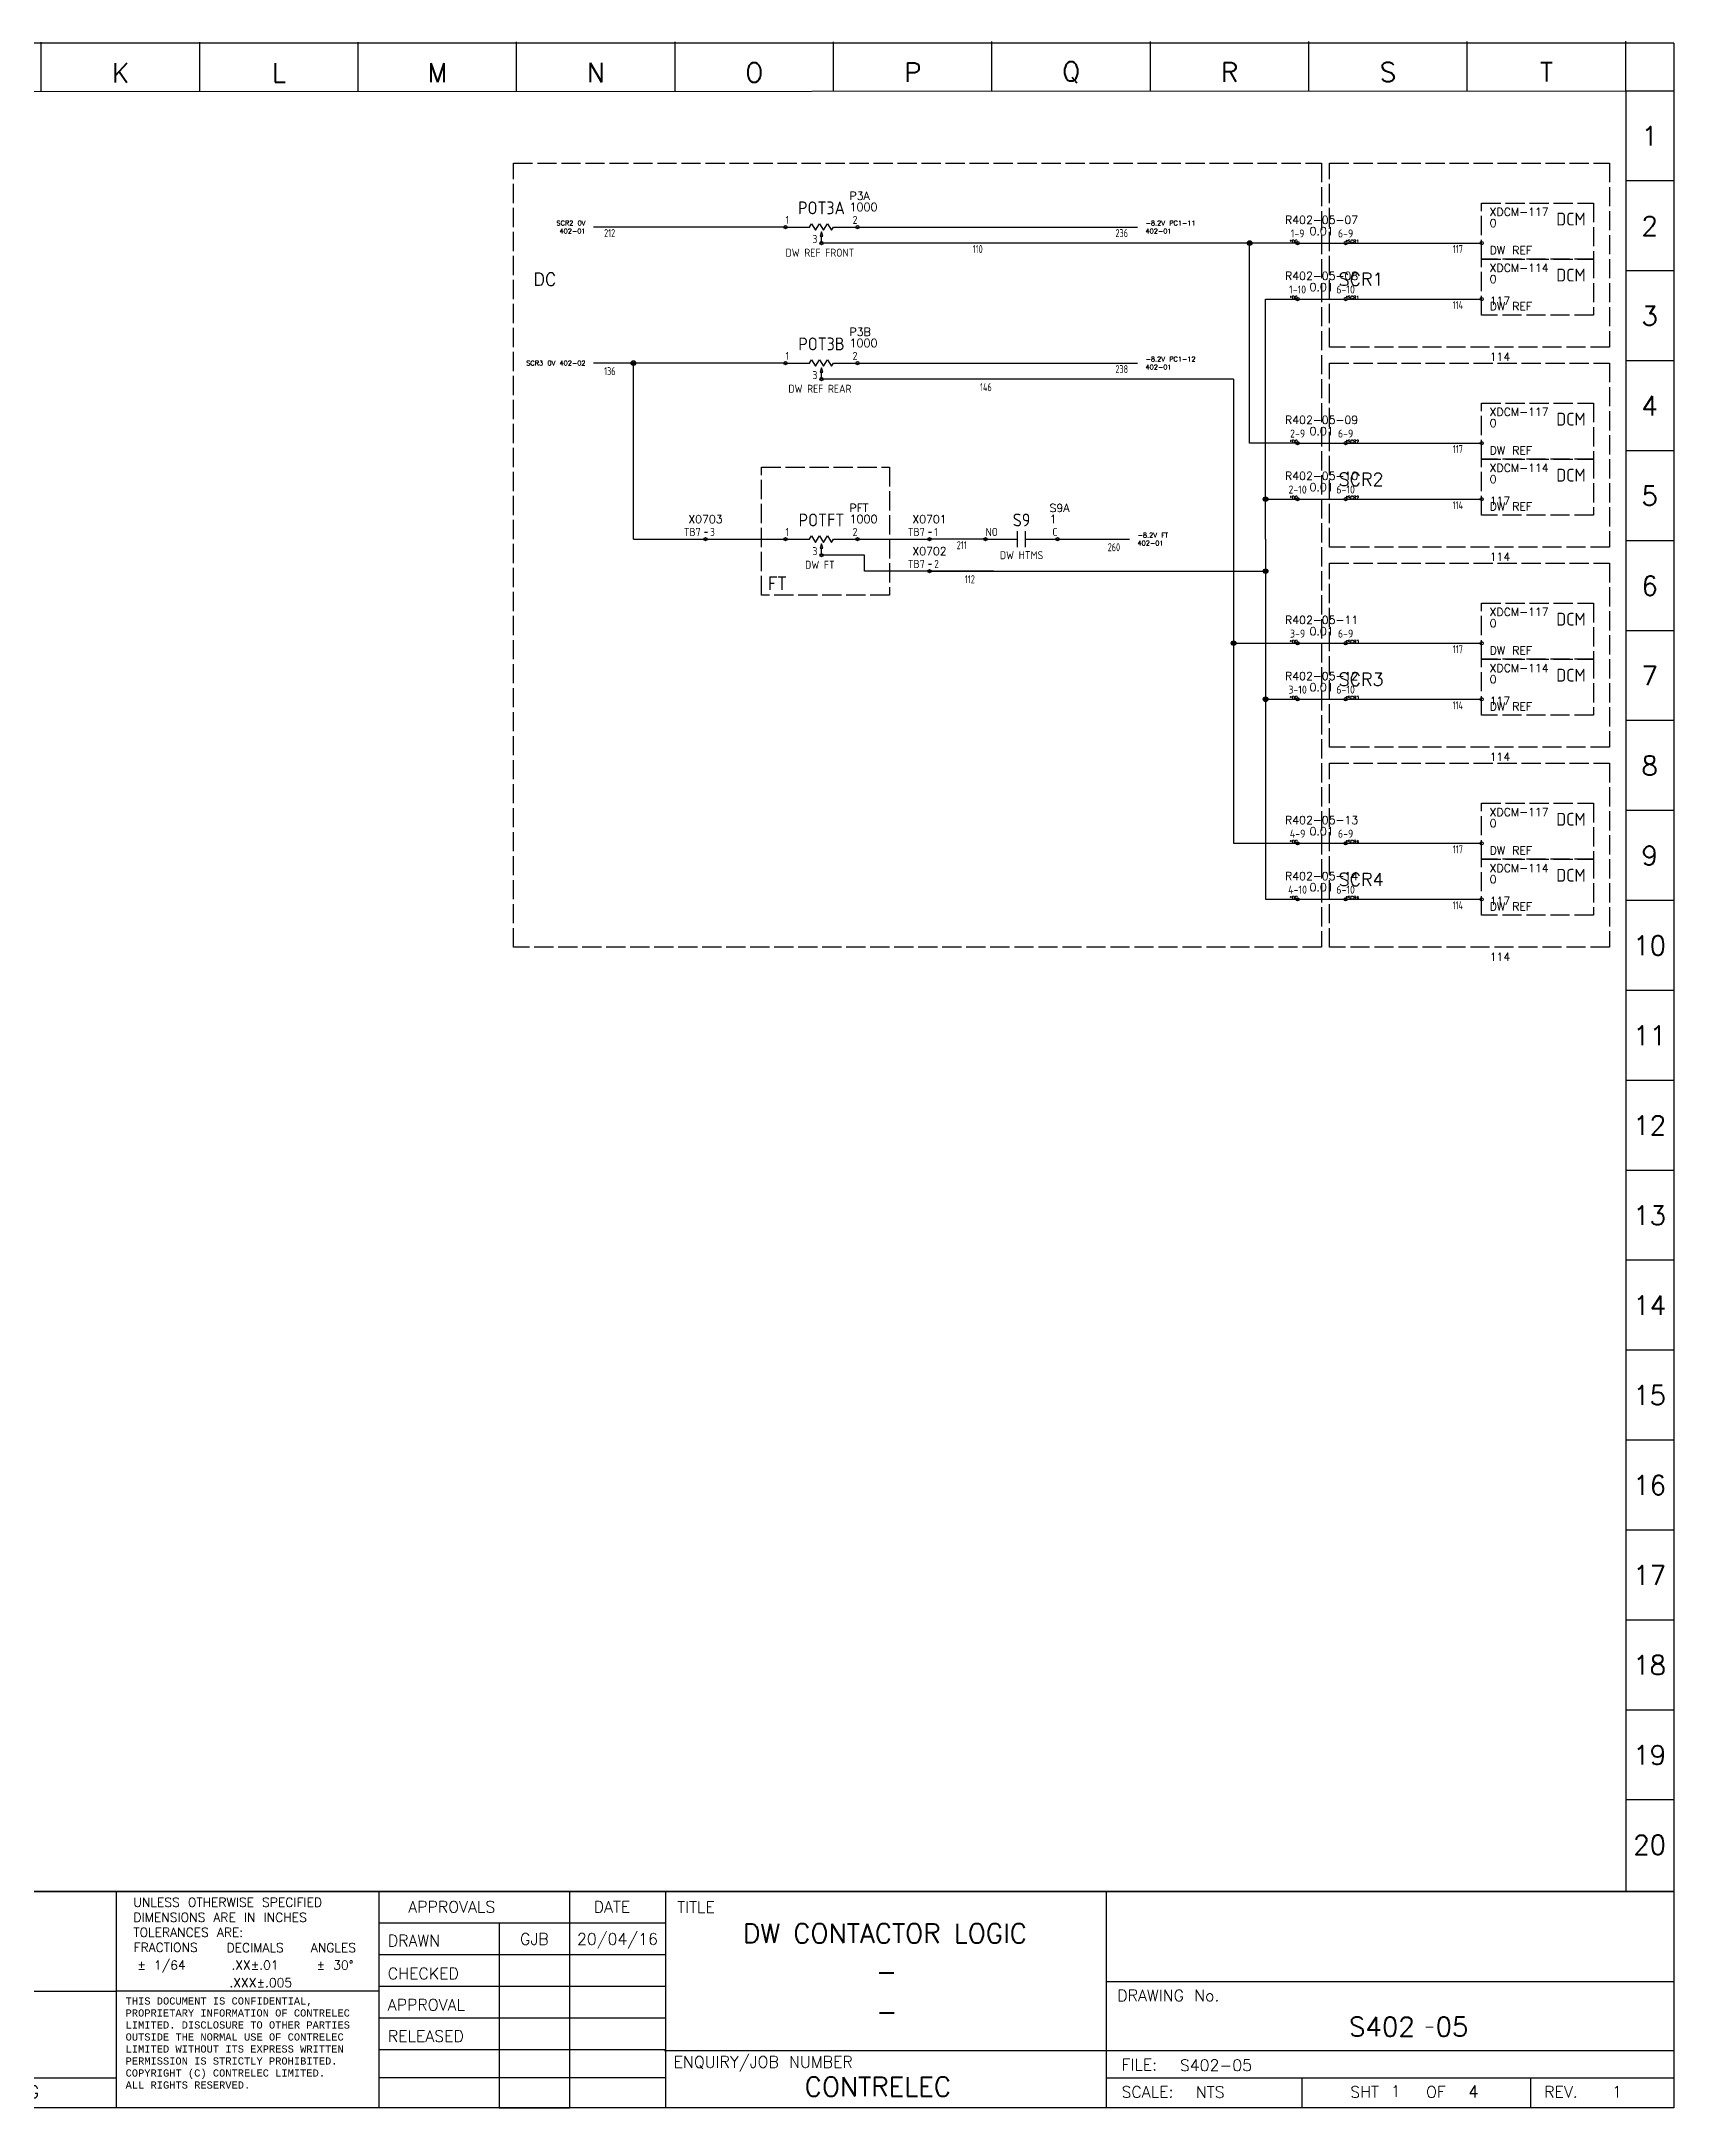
# Model space of a CAD drawing. Header units: millimetres. Extents: x 0 to 1020, y 0 to 646.
# Drawn here: x 510 to 1020, y 0 to 646 of the extents above; entities that cross this region are included whole.
import ezdxf
from ezdxf.enums import TextEntityAlignment as Align

# ---------------------------------------------------------------- set-up
doc = ezdxf.new("R2010")
doc.units = ezdxf.units.MM
doc.header["$LTSCALE"] = 0.5
doc.linetypes.add('ACAD_ISO02W100', pattern=[15, 12, -3])
for name, color, linetype in [('LOCBOX', 7, 'ACAD_ISO02W100'), ('OUTLINE_0', 7, 'Continuous'), ('OUTLINE_GRID', 7, 'Continuous'), ('SYMS', 7, 'Continuous'), ('WIREFIXED', 7, 'Continuous'), ('WIRES', 7, 'Continuous')]:
    doc.layers.add(name, color=color, linetype=linetype)
doc.layers.add('NETLIST', color=50, linetype='Continuous', plot=False)
doc.styles.add('MONOTXT', font='monotxt', dxfattribs={"height": 0.125})
doc.styles.get("Standard").update_dxf_attribs({"font": 'txt.shx', "bigfont": 'gbcbig.shx'})
doc.styles.add('WD', font='romans.shx', dxfattribs={"bigfont": 'gbcbig.shx'})
doc.styles.add('WD_IEC', font='isocp2.shx', dxfattribs={"width": 0.9, "height": 4})

# ---------------------------------------------------------------- blocks, each defined once
blk = doc.blocks.new('CONTRELEC 2016 BLOCK')
for p, q in [((131.63, 68.75), (131.63, 12.5)), ((147.26, 68.75), (147.26, 12.5)), ((162.88, 68.75), (162.88, 12.5)), ((314.74, 68.75), (314.74, 12.5)), ((339.74, 68.75), (339.74, 12.5)), ((362.88, 68.75), (362.88, 12.5)), ((444.47, 68.75), (444.47, 12.5)), ((512.88, 68.75), (512.88, 12.5)), ((562.5, 68.75), (562.5, 12.5)), ((587.5, 68.75), (587.5, 12.5)), ((702.25, 68.75), (702.25, 12.5)), ((362.88, 60.54), (131.63, 60.54)), ((587.5, 60.54), (512.88, 60.54)), ((544.24, 60.54), (544.24, 12.5)), ((362.88, 52.29), (131.63, 52.29)), ((587.5, 52.27), (512.88, 52.27)), ((362.88, 44.04), (131.63, 44.04)), ((587.5, 44.04), (512.88, 44.04)), ((702.25, 45.31), (850, 45.31)), ((362.88, 42.79), (444.47, 42.79)), ((444.47, 42.9), (513.01, 42.9)), ((362.88, 35.79), (131.63, 35.79)), ((587.5, 35.79), (512.88, 35.79)), ((362.88, 27.54), (131.63, 27.54)), ((587.5, 27.54), (512.88, 27.54)), ((587.24, 27.38), (850, 27.38)), ((362.88, 20.29), (131.63, 20.29)), ((362.88, 20.29), (444.47, 20.29)), ((587.5, 20.29), (512.88, 20.29)), ((702.25, 20.31), (850, 20.31)), ((753.23, 20.31), (753.23, 12.5)), ((812.7, 20.31), (812.7, 12.5))]:
    blk.add_line(p, q)
blk.add_lwpolyline([(0, 68.75), (850, 68.75), (850, 12.5), (0, 12.5)], close=True)
at = {"layer": 'OUTLINE_0', "linetype": 'Continuous'}
blk.add_line((544.24, 12.5), (562.5, 12.5), dxfattribs=at)
at = {"insert": (784.15, 34.85), "char_height": 2.5, "width": 3.4096, "attachment_point": 1}
blk.add_mtext('\\pi0.87148;-', dxfattribs=at)
at = {"layer": 'OUTLINE_0'}
for s, height, p in [('MATERIAL:', 3.125, (364.7, 63.28)), ('UNLESS OTHERWISE SPECIFIED', 2.35, (448.97, 64.79)), ('APPROVALS', 3, (520.53, 63.28)), ('DATE', 3, (568.82, 63.28)), ('TITLE', 3, (590.57, 63.19)), ('TOLERANCES ARE:', 2.35, (448.97, 56.96)), ('DIMENSIONS ARE IN INCHES', 2.35, (448.97, 60.88)), ('FRACTIONS', 2.35, (449.01, 53.04)), ('DECIMALS', 2.35, (473.22, 52.96)), ('ANGLES', 2.35, (495.17, 52.96)), ('DRAWN', 3, (515.21, 54.5)), ('%%P 1/64', 2.35, (450.01, 48.43)), ('.XX%%P.01', 2.35, (474.49, 48.43)), ('%%P 30%%D', 2.35, (496.69, 48.43)), ('CHECKED', 3, (515.21, 45.93)), ('.XXX%%P.005', 2.35, (473.98, 43.89)), ('DRAWING No.', 3, (705.14, 40.21)), ('FINISH:', 3.125, (364.7, 37.21)), ('APPROVAL', 3, (515.21, 37.77)), ('RELEASED', 3, (515.21, 29.61)), ('ENQUIRY/JOB NUMBER', 3, (589.63, 22.91)), ('FILE:', 3, (706.25, 22.18)), ('ZONE', 3.125, (134.3, 14.8)), ('LTR.', 3.125, (149.63, 14.83)), ('REVISION', 3.125, (174.72, 14.83)), ('DATE', 3.125, (321.88, 15.05)), ('APPRV.', 3.125, (342.3, 15.05)), ('DO NOT SCALE DRAWING', 3.125, (371.49, 15.05)), ('SCALE:', 3, (706.25, 15.11)), ('SHT    OF', 3, (765.79, 15.11))]:
    blk.add_text(s, height=height, dxfattribs=at).set_placement(p)
at = {"layer": 'OUTLINE_0', "style": 'WD'}
blk.add_text('REV.', height=3, dxfattribs=at).set_placement((816.29, 15.11))
at = {"layer": 'OUTLINE_0', "insert": (446.94, 41.22), "char_height": 1.875, "width": 63.19, "attachment_point": 1, "style": 'MONOTXT'}
blk.add_mtext('THIS DOCUMENT IS CONFIDENTIAL, PROPRIETARY INFORMATION OF CONTRELEC LIMITED. DISCLOSURE TO OTHER PARTIES OUTSIDE THE NORMAL USE OF CONTRELEC LIMITED WITHOUT ITS EXPRESS WRITTEN PERMISSION IS STRICTLY PROHIBITED. COPYRIGHT (C) CONTRELEC LIMITED.^JALL RIGHTS RESERVED.', dxfattribs=at)
at = {"layer": 'OUTLINE_0', "style": 'WD'}
for tag, height, p in [('DWGDESC1', 5, (644.66, 57.89)), ('EDBY', 3, (553.37, 56.41)), ('EDDATE', 3, (575, 56.41)), ('CKBY', 3, (553.37, 48.16)), ('CKDATE', 3, (575, 48.16)), ('DWGDESC2', 5, (645.03, 47.96)), ('DWGDESC3', 5, (645.15, 37.57)), ('PROJDESC', 5, (642.81, 17.97)), ('REVISION', 3, (835.28, 16.64))]:
    blk.add_attdef(tag, text='', height=height, dxfattribs=at).set_placement(p, align=Align.MIDDLE_CENTER)
blk.add_attdef('DWGNO', text='', height=5, dxfattribs=at).set_placement((782.6, 33.58), align=Align.MIDDLE_RIGHT)
blk.add_attdef('SHEETNO', text='', height=5, dxfattribs=at).set_placement((788, 33.58), align=Align.MIDDLE_LEFT)
for tag, p, height in [('FILENAME', (721.45, 22.05), 3), ('SCALE', (725.62, 15.05), 3), ('SH', (776.35, 15.29), 3), ('NSH', (796.5, 15.11), 3.12)]:
    blk.add_attdef(tag, p, '', height=height, dxfattribs=at)
at = {"layer": 'OUTLINE_0', "style": 'WD', "flags": 1}
blk.add_attdef('WD_TB', (567.05, 15.25), '', height=3, dxfattribs=at)
blk = doc.blocks.new('2010 Grid')
at = {"layer": 'OUTLINE_GRID'}
for p, q in [((0, 481.25), (0, 0)), ((850, 481.25), (0, 481.25)), ((12.5, 468.31), (12.5, 481.25)), ((53.75, 468.33), (53.75, 481.27)), ((95, 468.35), (95, 481.29)), ((136.25, 468.37), (136.25, 481.32)), ((177.5, 468.39), (177.5, 481.34)), ((218.75, 468.41), (218.75, 481.36)), ((260, 468.44), (260, 481.38)), ((301.25, 468.46), (301.25, 481.4)), ((342.5, 468.48), (342.5, 481.43)), ((383.75, 468.5), (383.75, 481.45)), ((425, 468.52), (425, 481.47)), ((466.25, 468.55), (466.25, 481.49)), ((507.5, 468.57), (507.5, 481.51)), ((548.75, 468.59), (548.75, 481.53)), ((590, 468.61), (590, 481.56)), ((631.25, 468.63), (631.25, 481.58)), ((672.5, 468.66), (672.5, 481.6)), ((713.75, 468.68), (713.75, 481.62)), ((755, 468.7), (755, 481.64)), ((796.25, 468.72), (796.25, 481.67)), ((837.5, 468.74), (837.5, 481.69)), ((850, 481.25), (850, 0)), ((12.5, 468.31), (0, 468.31)), ((837.5, 468.74), (12.5, 468.31)), ((12.5, 468.31), (12.5, 0)), ((837.5, 468.74), (837.5, 0)), ((850, 468.74), (837.5, 468.74)), ((12.5, 444.89), (0, 444.89)), ((850, 445.33), (837.5, 445.33)), ((12.5, 421.47), (0, 421.47)), ((850, 421.91), (837.5, 421.91)), ((850, 398.5), (837.5, 398.5)), ((12.5, 398.06), (0, 398.06)), ((12.5, 374.64), (0, 374.64)), ((850, 375.08), (837.5, 375.08)), ((12.5, 351.23), (0, 351.23)), ((850, 351.67), (837.5, 351.67)), ((850, 328.25), (837.5, 328.25)), ((12.5, 327.81), (0, 327.81)), ((12.5, 304.4), (0, 304.4)), ((850, 304.84), (837.5, 304.84)), ((12.5, 280.98), (0, 280.98)), ((850, 281.42), (837.5, 281.42)), ((12.5, 257.57), (0, 257.57)), ((850, 258.01), (837.5, 258.01)), ((12.5, 234.15), (0, 234.15)), ((850, 234.59), (837.5, 234.59)), ((12.5, 210.74), (0, 210.74)), ((850, 211.18), (837.5, 211.18)), ((12.5, 187.32), (0, 187.32)), ((850, 187.76), (837.5, 187.76)), ((12.5, 163.91), (0, 163.91)), ((850, 164.35), (837.5, 164.35)), ((12.5, 140.49), (0, 140.49)), ((850, 140.93), (837.5, 140.93)), ((12.5, 117.08), (0, 117.08)), ((850, 117.51), (837.5, 117.51)), ((12.5, 93.66), (0, 93.66)), ((850, 94.1), (837.5, 94.1)), ((12.5, 70.25), (0, 70.25)), ((850, 70.68), (837.5, 70.68)), ((12.5, 46.83), (0, 46.83)), ((850, 47.27), (837.5, 47.27)), ((12.5, 23.42), (0, 23.42)), ((850, 23.85), (837.5, 23.85)), ((850, 0), (0, 0))]:
    blk.add_line(p, q, dxfattribs=at)
at = {"layer": 'OUTLINE_GRID', "char_height": 5, "width": 17.7556, "attachment_point": 5}
for s, insert in [('A', (33.12, 473.28)), ('B', (74.38, 473.3)), ('C', (115.62, 473.32)), ('D', (156.88, 473.34)), ('E', (198.12, 473.37)), ('F', (239.38, 473.39)), ('G', (280.62, 473.41)), ('H', (321.88, 473.43)), ('I', (363.12, 473.45)), ('J', (404.37, 473.48)), ('K', (445.62, 473.5)), ('L', (486.88, 473.52)), ('M', (528.12, 473.54)), ('N', (569.38, 473.56)), ('O', (610.62, 473.59)), ('P', (651.88, 473.61)), ('Q', (693.12, 473.63)), ('R', (734.38, 473.65)), ('S', (775.62, 473.67)), ('T', (816.88, 473.69)), ('1', (6.25, 456.6)), ('1', (843.75, 457.04)), ('2', (843.75, 433.62)), ('2', (6.25, 433.18)), ('3', (6.25, 409.77)), ('3', (843.75, 410.21)), ('4', (6.25, 386.35)), ('4', (843.75, 386.79)), ('5', (843.75, 363.37)), ('5', (6.25, 362.94)), ('6', (6.25, 339.52)), ('6', (843.75, 339.96)), ('7', (6.25, 316.11)), ('7', (843.75, 316.54)), ('8', (6.25, 292.69)), ('8', (843.75, 293.13)), ('9', (6.25, 269.28)), ('9', (843.75, 269.71)), ('10', (6.25, 245.86)), ('10', (843.75, 246.3)), ('11', (6.25, 222.44)), ('11', (843.75, 222.88)), ('12', (6.25, 199.03)), ('12', (843.75, 199.47)), ('13', (6.25, 175.61)), ('13', (843.75, 176.05)), ('14', (6.25, 152.2)), ('14', (843.75, 152.64)), ('15', (6.25, 128.78)), ('15', (843.75, 129.22)), ('16', (6.25, 105.37)), ('16', (843.75, 105.81)), ('17', (6.25, 81.95)), ('17', (843.75, 82.39)), ('18', (6.25, 58.54)), ('18', (843.75, 58.98)), ('19', (843.75, 35.56)), ('19', (6.25, 35.12)), ('20', (6.25, 11.71)), ('20', (843.75, 12.15))]:
    blk.add_mtext(s, dxfattribs=dict(at, insert=insert))
blk = doc.blocks.new('POT-1')
for p, q in [((0, 0), (7.5, 0)), ((7.5, 0), (8.12, 1)), ((8.12, 1), (9.38, -1)), ((9.38, -1), (10.62, 1)), ((10.62, 1), (11.88, -1)), ((11.88, -1), (13.12, 1)), ((13.12, 1), (14.37, -1)), ((14.37, -1), (15, 0)), ((15, 0), (22.5, 0)), ((11.25, -1.5), (10.79, -2.83)), ((10.79, -2.83), (11.72, -2.83)), ((11.72, -2.83), (11.25, -1.5)), ((11.25, -5), (11.25, -2.83))]:
    blk.add_line(p, q)
for centre in [(0, 0), (22.5, 0), (11.25, -5)]:
    blk.add_circle(centre, 0.5)
at = {"style": 'WD_IEC', "flags": 1}
blk.add_attdef('LOC', text='', height=4, dxfattribs=at).set_placement((11.25, 11), align=Align.MIDDLE_CENTER)
at = {"style": 'WD_IEC'}
for tag, height, p in [('TAG1', 4, (11.25, 6)), ('DESC1', 2.5, (10.75, -8))]:
    blk.add_attdef(tag, text='', height=height, dxfattribs=at).set_placement(p, align=Align.MIDDLE_CENTER)
for tag, p, height, flags in [('X4TERM01', (0, 0), 0.64, 1), ('TERM01', (0, 1), 2.5, 8), ('X1TERM02', (22.5, 0), 0.64, 1), ('X1TERM03', (11.25, -5), 0.64, 1)]:
    blk.add_attdef(tag, p, '', height=height, dxfattribs=dict(at, flags=flags))
at = {"style": 'WD_IEC', "flags": 8}
for tag, p in [('TERM02', (22.5, 1)), ('TERM03', (10, -5))]:
    blk.add_attdef(tag, text='', height=2.5, dxfattribs=at).set_placement(p, align=Align.RIGHT)
at = {"layer": 'NETLIST'}
for tag, p, height in [('NETTAG', (20, 8.5), 2.5), ('NETVALUE', (20, 5), 2.56)]:
    blk.add_attdef(tag, p, '', height=height, dxfattribs=at)
blk = doc.blocks.new('INTERCONNECT-H1')
blk.add_line((-2.5, 0), (12.5, 0))
for centre in [(-2.5, 0), (12.5, 0)]:
    blk.add_circle(centre, 0.5)
at = {"style": 'WD_IEC', "flags": 1}
for tag, height, p in [('LOC', 4, (5, 10)), ('TAG1', 4, (-2.43, 3.16)), ('DESC1', 2.5, (5, -2.5))]:
    blk.add_attdef(tag, text='', height=height, dxfattribs=at).set_placement(p, align=Align.MIDDLE_CENTER)
at = {"style": 'WD_IEC', "flags": 8}
for tag, p in [('TERM01', (-2.5, 1)), ('TERM02', (12.5, 1))]:
    blk.add_attdef(tag, text='', height=2.5, dxfattribs=at).set_placement(p, align=Align.BOTTOM_CENTER)
at = {"style": 'WD_IEC', "flags": 1}
blk.add_attdef('X4TERM01', (-2.5, 0), '', height=0.5, dxfattribs=at)
blk.add_attdef('X1TERM02', text='', height=0.5, dxfattribs=at).set_placement((12.5, 0), align=Align.RIGHT)
at = {"layer": 'NETLIST'}
for tag, p in [('NETTAG', (5, 6)), ('NETVALUE', (5, 2.5))]:
    blk.add_attdef(tag, text='', height=2.5, dxfattribs=at).set_placement(p, align=Align.CENTER)
blk.add_attdef('X4TERMDESC01', text='', height=1, dxfattribs=at).set_placement((-2.5, 0), align=Align.RIGHT)
blk.add_attdef('X1TERMDESC02', (12.5, 0), '', height=1, dxfattribs=at)
blk = doc.blocks.new('DCM-2')
at = {"linetype": 'ACAD_ISO02W100'}
blk.add_lwpolyline([(0, 12.5), (35, 12.5), (35, -5), (0, -5)], close=True, dxfattribs=at)
blk.add_circle((0, 0), 0.5)
at = {"style": 'WD_IEC'}
for tag, height, flags, p in [('LOC', 4, 1, (32.5, 14.5)), ('DESC1', 3, 8, (32.5, 2.5))]:
    blk.add_attdef(tag, text='', height=height, dxfattribs=dict(at, flags=flags)).set_placement(p, align=Align.MIDDLE_RIGHT)
blk.add_attdef('TAG1', text='', height=4, dxfattribs=at).set_placement((32.5, 7.5), align=Align.MIDDLE_RIGHT)
at = {"style": 'WD_IEC', "flags": 1}
blk.add_attdef('X4TERM01', (0, 0), '', height=0.5, dxfattribs=at)
blk.add_attdef('TERMDESC01', text='', height=2.5).set_placement((2.5, -1), align=Align.TOP_LEFT)
blk.add_attdef('TERM01', text='', height=2.5).set_placement((2.5, -20), align=Align.BOTTOM_LEFT)
at = {"layer": 'NETLIST'}
for tag, p in [('NETTAG', (2.5, 8.5)), ('NETVALUE', (2.5, 5))]:
    blk.add_attdef(tag, p, '', height=2.5, dxfattribs=at)
blk = doc.blocks.new('CONTACT-NO')
for p, q in [((2.5, 0), (12.5, 0)), ((12.5, -2.5), (12.5, 2.5)), ((15, -2.5), (15, 2.5)), ((15, 0), (25, 0))]:
    blk.add_line(p, q)
for centre in [(2.5, 0), (25, 0)]:
    blk.add_circle(centre, 0.5)
at = {"style": 'WD_IEC', "flags": 1}
blk.add_attdef('LOC', text='', height=4, dxfattribs=at).set_placement((13.75, 11), align=Align.MIDDLE_CENTER)
at = {"style": 'WD_IEC'}
for tag, height, p in [('TAG1', 4, (13.75, 6)), ('DESC1', 2.5, (13.75, -5))]:
    blk.add_attdef(tag, text='', height=height, dxfattribs=at).set_placement(p, align=Align.MIDDLE_CENTER)
for tag, p, height, flags in [('X4TERM01', (2.5, 0), 0.64, 1), ('TERM01', (2.5, 1), 2.5, 8), ('X1TERM02', (25, 0), 0.64, 1)]:
    blk.add_attdef(tag, p, '', height=height, dxfattribs=dict(at, flags=flags))
at = {"style": 'WD_IEC', "flags": 8}
blk.add_attdef('TERM02', text='', height=2.5, dxfattribs=at).set_placement((25, 1), align=Align.RIGHT)
at = {"layer": 'NETLIST'}
for tag, p, height in [('NETTAG', (22.5, 8.5), 2.5), ('NETVALUE', (22.5, 5), 2.56)]:
    blk.add_attdef(tag, p, '', height=height, dxfattribs=at)
blk = doc.blocks.new('TBH-1')
blk.add_line((-0.33, 2.17), (0.65, 2.17))
blk.add_circle((0, 0), 0.5)
at = {"style": 'WD_IEC', "flags": 1}
blk.add_attdef('LOC', text='', height=4, dxfattribs=at).set_placement((-15, 7.5), align=Align.MIDDLE_LEFT)
at = {"style": 'WD_IEC'}
blk.add_attdef('TAG1', text='', height=2.5, dxfattribs=at).set_placement((-1.5, 1), align=Align.RIGHT)
at = {"style": 'WD_IEC', "flags": 1}
blk.add_attdef('X1TERM01', (0, 0), '', height=0.5, dxfattribs=at)
at = {"style": 'WD_IEC', "width": 0.9}
blk.add_attdef('TERM01', (1.5, 1), '', height=2.5, dxfattribs=at)
at = {"layer": 'NETLIST'}
for tag, p in [('NETTAG', (0, 5)), ('NETVALUE', (0, -2.5))]:
    blk.add_attdef(tag, text='', height=2.5, dxfattribs=at).set_placement(p, align=Align.CENTER)
blk = doc.blocks.new('WDDOT')
for radius in [0.72, 0.449, 0.223]:
    blk.add_circle((0, 0), radius)
blk = doc.blocks.new('WD_WNH2')
at = {"linetype": 'Continuous', "style": 'WD_IEC', "width": 0.8}
blk.add_attdef('WIRENO', text='', height=2.5, dxfattribs=at).set_placement((0, 0), align=Align.TOP_CENTER)
at = {"style": 'WD_IEC', "flags": 1}
for tag, p in [('W02USER', (0, -1.21)), ('W03USER', (0, -1.33)), ('W04USER', (0, -1.46)), ('W05USER', (0, -1.58)), ('W06USER', (0, -1.71)), ('W07USER', (0, -1.83)), ('W08USER', (0, -1.96)), ('W09USER', (0, -2.08)), ('W01USER', (0, -1.08)), ('W10USER', (0, -2.21))]:
    blk.add_attdef(tag, text='', height=0.08, dxfattribs=at).set_placement(p, align=Align.CENTER)

msp = doc.modelspace()

# ---------------------------------------------------------------- linework, layer by layer
at = {"layer": 'LOCBOX'}
for points in [[(657.5, 607.5), (910, 607.5), (910, 362.5), (657.5, 362.5)], [(912.5, 607.5), (1000, 607.5), (1000, 550), (912.5, 550)], [(912.5, 545), (1000, 545), (1000, 487.5), (912.5, 487.5)], [(735, 512.5), (775, 512.5), (775, 472.5), (735, 472.5)], [(912.5, 482.5), (1000, 482.5), (1000, 425), (912.5, 425)], [(912.5, 420), (1000, 420), (1000, 362.5), (912.5, 362.5)]]:
    msp.add_lwpolyline(points, close=True, dxfattribs=at)
at = {"layer": 'WIRES'}
for p, q in [((742.5, 587.5), (682.5, 587.5)), ((765, 587.5), (852.5, 587.5)), ((902.5, 582.5), (753.75, 582.5)), ((887.5, 520), (887.5, 582.5)), ((917.5, 582.5), (960, 582.5)), ((892.5, 502.5), (892.5, 565)), ((892.5, 565), (902.5, 565)), ((917.5, 565), (960, 565)), ((695, 545), (682.5, 545)), ((742.5, 545), (695, 545)), ((695, 490), (695, 545)), ((765, 545), (852.5, 545)), ((882.5, 540), (753.75, 540)), ((882.5, 540), (882.5, 457.5)), ((902.5, 520), (887.5, 520)), ((917.5, 520), (960, 520)), ((892.5, 490), (892.5, 502.5)), ((892.5, 502.5), (902.5, 502.5)), ((917.5, 502.5), (960, 502.5)), ((695, 490), (717.5, 490)), ((717.5, 490), (742.5, 490)), ((767.15, 485.05), (753.75, 485.05)), ((765, 490), (787.5, 490)), ((767.15, 480), (767.15, 485.05)), ((805, 490), (787.5, 490)), ((827.5, 490), (850, 490)), ((892.5, 490), (892.5, 440)), ((787.5, 480), (767.15, 480)), ((787.5, 480), (892.5, 480)), ((807.5, 480), (787.5, 480)), ((882.5, 457.5), (902.5, 457.5)), ((882.5, 457.5), (882.5, 395)), ((917.5, 457.5), (960, 457.5)), ((892.5, 440), (902.5, 440)), ((892.5, 440), (892.5, 377.5)), ((917.5, 440), (960, 440)), ((882.5, 395), (902.5, 395)), ((917.5, 395), (960, 395)), ((892.5, 377.5), (902.5, 377.5)), ((917.5, 377.5), (960, 377.5))]:
    msp.add_line(p, q, dxfattribs=at)

# ---------------------------------------------------------------- block references
at = {"xscale": 1.2, "yscale": 1.2, "zscale": 1.2}
msp.add_blockref('2010 Grid', (0, 67.5), dxfattribs=at)
ref = msp.add_blockref('POT-1', (742.5, 587.5))
ref.add_attrib('TERM03', '3', dxfattribs={"height": 2.5, "style": 'WD_IEC'}).set_placement((752.5, 582.5), align=Align.RIGHT)
ref.add_attrib('TERM02', '2', dxfattribs={"height": 2.5, "style": 'WD_IEC'}).set_placement((765, 588.5), align=Align.RIGHT)
ref.add_attrib('TERM01', '1', (742.5, 588.5), dxfattribs={"height": 2.5, "style": 'WD_IEC'})
ref.add_attrib('DESC1', 'DW REF FRONT', dxfattribs={"height": 2.5, "style": 'WD_IEC'}).set_placement((753.25, 579.5), align=Align.MIDDLE_CENTER)
ref.add_attrib('TAG1', 'POT3A', dxfattribs={"height": 4, "style": 'WD_IEC'}).set_placement((753.75, 593.5), align=Align.MIDDLE_CENTER)
ref.add_attrib('NETVALUE', '1000', (762.5, 592.5), dxfattribs={"layer": 'NETLIST', "height": 2.56})
ref.add_attrib('NETTAG', 'P3A', (762.5, 596), dxfattribs={"layer": 'NETLIST', "height": 2.5})
for name, p, values in [('DCM-2', (960, 582.5), {'TERMDESC01': 'DW REF', 'TAG1': 'DCM', 'TERM01': '117', 'NETTAG': 'XDCM-117', 'NETVALUE': '0'}), ('DCM-2', (960, 565), {'TERMDESC01': 'DW REF', 'TAG1': 'DCM', 'TERM01': '114', 'NETTAG': 'XDCM-114', 'NETVALUE': '0'}), ('DCM-2', (960, 520), {'TERMDESC01': 'DW REF', 'TAG1': 'DCM', 'TERM01': '117', 'NETTAG': 'XDCM-117', 'NETVALUE': '0'}), ('DCM-2', (960, 502.5), {'TERMDESC01': 'DW REF', 'TAG1': 'DCM', 'TERM01': '114', 'NETTAG': 'XDCM-114', 'NETVALUE': '0'}), ('TBH-1', (717.5, 490), {'TAG1': 'TB7', 'TERM01': '3', 'NETTAG': 'X0703'}), ('TBH-1', (787.5, 490), {'TAG1': 'TB7', 'TERM01': '1', 'NETTAG': 'X0701'}), ('TBH-1', (787.5, 480), {'TAG1': 'TB7', 'TERM01': '2', 'NETTAG': 'X0702'}), ('DCM-2', (960, 457.5), {'TERMDESC01': 'DW REF', 'TAG1': 'DCM', 'TERM01': '117', 'NETTAG': 'XDCM-117', 'NETVALUE': '0'}), ('DCM-2', (960, 440), {'TERMDESC01': 'DW REF', 'TAG1': 'DCM', 'TERM01': '114', 'NETTAG': 'XDCM-114', 'NETVALUE': '0'}), ('DCM-2', (960, 395), {'TERMDESC01': 'DW REF', 'TAG1': 'DCM', 'TERM01': '117', 'NETTAG': 'XDCM-117', 'NETVALUE': '0'}), ('DCM-2', (960, 377.5), {'TERMDESC01': 'DW REF', 'TAG1': 'DCM', 'TERM01': '114', 'NETTAG': 'XDCM-114', 'NETVALUE': '0'})]:
    msp.add_blockref(name, p).add_auto_attribs(values)
ref = msp.add_blockref('INTERCONNECT-H1', (905, 582.5))
ref.add_attrib('TERM02', '6-9', dxfattribs={"height": 2.5, "style": 'WD_IEC'}).set_placement((917.5, 583.5), align=Align.BOTTOM_CENTER)
ref.add_attrib('TERM01', '1-9', dxfattribs={"height": 2.5, "style": 'WD_IEC'}).set_placement((902.5, 583.5), align=Align.BOTTOM_CENTER)
ref.add_attrib('NETVALUE', '0.01', dxfattribs={"layer": 'NETLIST', "height": 2.5}).set_placement((910, 585), align=Align.CENTER)
ref.add_attrib('NETTAG', 'R402-05-07', dxfattribs={"layer": 'NETLIST', "height": 2.5}).set_placement((910, 588.5), align=Align.CENTER)
ref.add_attrib('X4TERMDESC01', '*DC', dxfattribs={"layer": 'NETLIST', "height": 1}).set_placement((902.5, 582.5), align=Align.RIGHT)
ref.add_attrib('X1TERMDESC02', '*SCR1', (917.5, 582.5), dxfattribs={"layer": 'NETLIST', "height": 1})
ref = msp.add_blockref('INTERCONNECT-H1', (905, 565))
ref.add_attrib('TERM02', '6-10', dxfattribs={"height": 2.5, "style": 'WD_IEC'}).set_placement((917.5, 566), align=Align.BOTTOM_CENTER)
ref.add_attrib('TERM01', '1-10', dxfattribs={"height": 2.5, "style": 'WD_IEC'}).set_placement((902.5, 566), align=Align.BOTTOM_CENTER)
ref.add_attrib('NETVALUE', '0.01', dxfattribs={"layer": 'NETLIST', "height": 2.5}).set_placement((910, 567.5), align=Align.CENTER)
ref.add_attrib('NETTAG', 'R402-05-08', dxfattribs={"layer": 'NETLIST', "height": 2.5}).set_placement((910, 571), align=Align.CENTER)
ref.add_attrib('X4TERMDESC01', '*DC', dxfattribs={"layer": 'NETLIST', "height": 1}).set_placement((902.5, 565), align=Align.RIGHT)
ref.add_attrib('X1TERMDESC02', '*SCR1', (917.5, 565), dxfattribs={"layer": 'NETLIST', "height": 1})
ref = msp.add_blockref('POT-1', (742.5, 545))
ref.add_attrib('TERM03', '3', dxfattribs={"height": 2.5, "style": 'WD_IEC'}).set_placement((752.5, 540), align=Align.RIGHT)
ref.add_attrib('TERM02', '2', dxfattribs={"height": 2.5, "style": 'WD_IEC'}).set_placement((765, 546), align=Align.RIGHT)
ref.add_attrib('TERM01', '1', (742.5, 546), dxfattribs={"height": 2.5, "style": 'WD_IEC'})
ref.add_attrib('DESC1', 'DW REF REAR', dxfattribs={"height": 2.5, "style": 'WD_IEC'}).set_placement((753.25, 537), align=Align.MIDDLE_CENTER)
ref.add_attrib('TAG1', 'POT3B', dxfattribs={"height": 4, "style": 'WD_IEC'}).set_placement((753.75, 551), align=Align.MIDDLE_CENTER)
ref.add_attrib('NETVALUE', '1000', (762.5, 550), dxfattribs={"layer": 'NETLIST', "height": 2.56})
ref.add_attrib('NETTAG', 'P3B', (762.5, 553.5), dxfattribs={"layer": 'NETLIST', "height": 2.5})
ref = msp.add_blockref('INTERCONNECT-H1', (905, 520))
ref.add_attrib('TERM02', '6-9', dxfattribs={"height": 2.5, "style": 'WD_IEC'}).set_placement((917.5, 521), align=Align.BOTTOM_CENTER)
ref.add_attrib('TERM01', '2-9', dxfattribs={"height": 2.5, "style": 'WD_IEC'}).set_placement((902.5, 521), align=Align.BOTTOM_CENTER)
ref.add_attrib('NETVALUE', '0.01', dxfattribs={"layer": 'NETLIST', "height": 2.5}).set_placement((910, 522.5), align=Align.CENTER)
ref.add_attrib('NETTAG', 'R402-05-09', dxfattribs={"layer": 'NETLIST', "height": 2.5}).set_placement((910, 526), align=Align.CENTER)
ref.add_attrib('X4TERMDESC01', '*DC', dxfattribs={"layer": 'NETLIST', "height": 1}).set_placement((902.5, 520), align=Align.RIGHT)
ref.add_attrib('X1TERMDESC02', '*SCR2', (917.5, 520), dxfattribs={"layer": 'NETLIST', "height": 1})
ref = msp.add_blockref('INTERCONNECT-H1', (905, 502.5))
ref.add_attrib('TERM02', '6-10', dxfattribs={"height": 2.5, "style": 'WD_IEC'}).set_placement((917.5, 503.5), align=Align.BOTTOM_CENTER)
ref.add_attrib('TERM01', '2-10', dxfattribs={"height": 2.5, "style": 'WD_IEC'}).set_placement((902.5, 503.5), align=Align.BOTTOM_CENTER)
ref.add_attrib('NETVALUE', '0.01', dxfattribs={"layer": 'NETLIST', "height": 2.5}).set_placement((910, 505), align=Align.CENTER)
ref.add_attrib('NETTAG', 'R402-05-10', dxfattribs={"layer": 'NETLIST', "height": 2.5}).set_placement((910, 508.5), align=Align.CENTER)
ref.add_attrib('X4TERMDESC01', '*DC', dxfattribs={"layer": 'NETLIST', "height": 1}).set_placement((902.5, 502.5), align=Align.RIGHT)
ref.add_attrib('X1TERMDESC02', '*SCR2', (917.5, 502.5), dxfattribs={"layer": 'NETLIST', "height": 1})
ref = msp.add_blockref('POT-1', (742.5, 490))
ref.add_attrib('TERM03', '3', dxfattribs={"height": 2.5, "style": 'WD_IEC'}).set_placement((752.5, 485), align=Align.RIGHT)
ref.add_attrib('TERM02', '2', dxfattribs={"height": 2.5, "style": 'WD_IEC'}).set_placement((765, 491), align=Align.RIGHT)
ref.add_attrib('TERM01', '1', (742.5, 491), dxfattribs={"height": 2.5, "style": 'WD_IEC'})
ref.add_attrib('DESC1', 'DW FT', dxfattribs={"height": 2.5, "style": 'WD_IEC'}).set_placement((753.25, 482), align=Align.MIDDLE_CENTER)
ref.add_attrib('TAG1', 'POTFT', dxfattribs={"height": 4, "style": 'WD_IEC'}).set_placement((753.75, 496), align=Align.MIDDLE_CENTER)
ref.add_attrib('NETVALUE', '1000', (762.5, 495), dxfattribs={"layer": 'NETLIST', "height": 2.56})
ref.add_attrib('NETTAG', 'PFT', (762.5, 498.5), dxfattribs={"layer": 'NETLIST', "height": 2.5})
ref = msp.add_blockref('CONTACT-NO', (802.5, 490))
ref.add_attrib('NETTAG', 'S9A', (825, 498.5), dxfattribs={"layer": 'NETLIST', "height": 2.5})
ref.add_attrib('NETVALUE', '1', (825, 495), dxfattribs={"layer": 'NETLIST', "height": 2.56})
ref.add_attrib('TAG1', 'S9', dxfattribs={"height": 4, "style": 'WD_IEC'}).set_placement((816.25, 496), align=Align.MIDDLE_CENTER)
ref.add_attrib('DESC1', 'DW HTMS', dxfattribs={"height": 2.5, "style": 'WD_IEC'}).set_placement((816.25, 485), align=Align.MIDDLE_CENTER)
ref.add_attrib('TERM01', 'NO', (805, 491), dxfattribs={"height": 2.5, "style": 'WD_IEC'})
ref.add_attrib('TERM02', 'C', dxfattribs={"height": 2.5, "style": 'WD_IEC'}).set_placement((827.5, 491), align=Align.RIGHT)
ref = msp.add_blockref('INTERCONNECT-H1', (905, 457.5))
ref.add_attrib('TERM02', '6-9', dxfattribs={"height": 2.5, "style": 'WD_IEC'}).set_placement((917.5, 458.5), align=Align.BOTTOM_CENTER)
ref.add_attrib('TERM01', '3-9', dxfattribs={"height": 2.5, "style": 'WD_IEC'}).set_placement((902.5, 458.5), align=Align.BOTTOM_CENTER)
ref.add_attrib('NETVALUE', '0.01', dxfattribs={"layer": 'NETLIST', "height": 2.5}).set_placement((910, 460), align=Align.CENTER)
ref.add_attrib('NETTAG', 'R402-05-11', dxfattribs={"layer": 'NETLIST', "height": 2.5}).set_placement((910, 463.5), align=Align.CENTER)
ref.add_attrib('X4TERMDESC01', '*DC', dxfattribs={"layer": 'NETLIST', "height": 1}).set_placement((902.5, 457.5), align=Align.RIGHT)
ref.add_attrib('X1TERMDESC02', '*SCR3', (917.5, 457.5), dxfattribs={"layer": 'NETLIST', "height": 1})
ref = msp.add_blockref('INTERCONNECT-H1', (905, 440))
ref.add_attrib('TERM02', '6-10', dxfattribs={"height": 2.5, "style": 'WD_IEC'}).set_placement((917.5, 441), align=Align.BOTTOM_CENTER)
ref.add_attrib('TERM01', '3-10', dxfattribs={"height": 2.5, "style": 'WD_IEC'}).set_placement((902.5, 441), align=Align.BOTTOM_CENTER)
ref.add_attrib('NETVALUE', '0.01', dxfattribs={"layer": 'NETLIST', "height": 2.5}).set_placement((910, 442.5), align=Align.CENTER)
ref.add_attrib('NETTAG', 'R402-05-12', dxfattribs={"layer": 'NETLIST', "height": 2.5}).set_placement((910, 446), align=Align.CENTER)
ref.add_attrib('X4TERMDESC01', '*DC', dxfattribs={"layer": 'NETLIST', "height": 1}).set_placement((902.5, 440), align=Align.RIGHT)
ref.add_attrib('X1TERMDESC02', '*SCR3', (917.5, 440), dxfattribs={"layer": 'NETLIST', "height": 1})
ref = msp.add_blockref('INTERCONNECT-H1', (905, 395))
ref.add_attrib('TERM02', '6-9', dxfattribs={"height": 2.5, "style": 'WD_IEC'}).set_placement((917.5, 396), align=Align.BOTTOM_CENTER)
ref.add_attrib('TERM01', '4-9', dxfattribs={"height": 2.5, "style": 'WD_IEC'}).set_placement((902.5, 396), align=Align.BOTTOM_CENTER)
ref.add_attrib('NETVALUE', '0.01', dxfattribs={"layer": 'NETLIST', "height": 2.5}).set_placement((910, 397.5), align=Align.CENTER)
ref.add_attrib('NETTAG', 'R402-05-13', dxfattribs={"layer": 'NETLIST', "height": 2.5}).set_placement((910, 401), align=Align.CENTER)
ref.add_attrib('X4TERMDESC01', '*DC', dxfattribs={"layer": 'NETLIST', "height": 1}).set_placement((902.5, 395), align=Align.RIGHT)
ref.add_attrib('X1TERMDESC02', '*SCR4', (917.5, 395), dxfattribs={"layer": 'NETLIST', "height": 1})
ref = msp.add_blockref('INTERCONNECT-H1', (905, 377.5))
ref.add_attrib('TERM02', '6-10', dxfattribs={"height": 2.5, "style": 'WD_IEC'}).set_placement((917.5, 378.5), align=Align.BOTTOM_CENTER)
ref.add_attrib('TERM01', '4-10', dxfattribs={"height": 2.5, "style": 'WD_IEC'}).set_placement((902.5, 378.5), align=Align.BOTTOM_CENTER)
ref.add_attrib('NETVALUE', '0.01', dxfattribs={"layer": 'NETLIST', "height": 2.5}).set_placement((910, 380), align=Align.CENTER)
ref.add_attrib('NETTAG', 'R402-05-14', dxfattribs={"layer": 'NETLIST', "height": 2.5}).set_placement((910, 383.5), align=Align.CENTER)
ref.add_attrib('X4TERMDESC01', '*DC', dxfattribs={"layer": 'NETLIST', "height": 1}).set_placement((902.5, 377.5), align=Align.RIGHT)
ref.add_attrib('X1TERMDESC02', '*SCR4', (917.5, 377.5), dxfattribs={"layer": 'NETLIST', "height": 1})
msp.add_blockref('CONTRELEC 2016 BLOCK', (0, -15), dxfattribs=at).add_auto_attribs({'DWGNO': 'S402', 'FILENAME': 'S402-05', 'DWGDESC1': 'DW CONTACTOR LOGIC', 'DWGDESC2': '-', 'DWGDESC3': '-', 'SH': '1', 'NSH': '4', 'SCALE': 'NTS', 'EDBY': 'GJB', 'EDDATE': '20/04/16', 'PROJDESC': 'CONTRELEC', 'SHEETNO': '05', 'REVISION': '1'})
at = {"layer": 'SYMS'}
for p in [(887.5, 582.5), (695, 545), (892.5, 502.5), (892.5, 480), (882.5, 457.5), (892.5, 440)]:
    msp.add_blockref('WDDOT', p, dxfattribs=at)
at = {"layer": 'WIREFIXED'}
ref = msp.add_blockref('WD_WNH2', (687.5, 587.5), dxfattribs=at)
ref.add_attrib('WIRENOF', '212', dxfattribs={"linetype": 'Continuous', "height": 2.5, "style": 'WD_IEC', "width": 0.8}).set_placement((687.56, 586.87), align=Align.TOP_CENTER)
ref = msp.add_blockref('WD_WNH2', (802.5, 582.5), dxfattribs=at)
ref.add_attrib('WIRENOF', '110', dxfattribs={"linetype": 'Continuous', "height": 2.5, "style": 'WD_IEC', "width": 0.8}).set_placement((802.56, 581.87), align=Align.TOP_CENTER)
ref = msp.add_blockref('WD_WNH2', (847.5, 587.5), dxfattribs=at)
ref.add_attrib('WIRENOF', '236', dxfattribs={"linetype": 'Continuous', "height": 2.5, "style": 'WD_IEC', "width": 0.8}).set_placement((847.56, 586.87), align=Align.TOP_CENTER)
ref = msp.add_blockref('WD_WNH2', (952.5, 582.5), dxfattribs=at)
ref.add_attrib('WIRENOF', '117', dxfattribs={"linetype": 'Continuous', "height": 2.5, "style": 'WD_IEC', "width": 0.8}).set_placement((952.56, 581.87), align=Align.TOP_CENTER)
ref = msp.add_blockref('WD_WNH2', (952.5, 565), dxfattribs=at)
ref.add_attrib('WIRENOF', '114', dxfattribs={"linetype": 'Continuous', "height": 2.5, "style": 'WD_IEC', "width": 0.8}).set_placement((952.56, 564.37), align=Align.TOP_CENTER)
ref = msp.add_blockref('WD_WNH2', (687.5, 545), dxfattribs=at)
ref.add_attrib('WIRENOF', '136', dxfattribs={"linetype": 'Continuous', "height": 2.5, "style": 'WD_IEC', "width": 0.8}).set_placement((687.61, 543.73), align=Align.TOP_CENTER)
ref = msp.add_blockref('WD_WNH2', (847.5, 545), dxfattribs=at)
ref.add_attrib('WIRENOF', '238', dxfattribs={"linetype": 'Continuous', "height": 2.5, "style": 'WD_IEC', "width": 0.8}).set_placement((847.56, 544.37), align=Align.TOP_CENTER)
ref = msp.add_blockref('WD_WNH2', (805, 540), dxfattribs=at)
ref.add_attrib('WIRENOF', '146', dxfattribs={"linetype": 'Continuous', "height": 2.5, "style": 'WD_IEC', "width": 0.8}).set_placement((805.11, 538.73), align=Align.TOP_CENTER)
ref = msp.add_blockref('WD_WNH2', (952.5, 520), dxfattribs=at)
ref.add_attrib('WIRENOF', '117', dxfattribs={"linetype": 'Continuous', "height": 2.5, "style": 'WD_IEC', "width": 0.8}).set_placement((952.56, 519.37), align=Align.TOP_CENTER)
ref = msp.add_blockref('WD_WNH2', (952.5, 502.5), dxfattribs=at)
ref.add_attrib('WIRENOF', '114', dxfattribs={"linetype": 'Continuous', "height": 2.5, "style": 'WD_IEC', "width": 0.8}).set_placement((952.56, 501.87), align=Align.TOP_CENTER)
ref = msp.add_blockref('WD_WNH2', (797.5, 490), dxfattribs=at)
ref.add_attrib('WIRENOF', '211', dxfattribs={"linetype": 'Continuous', "height": 2.5, "style": 'WD_IEC', "width": 0.8}).set_placement((797.56, 489.37), align=Align.TOP_CENTER)
ref = msp.add_blockref('WD_WNH2', (845, 490), dxfattribs=at)
ref.add_attrib('WIRENOF', '260', dxfattribs={"linetype": 'Continuous', "height": 2.5, "style": 'WD_IEC', "width": 0.8}).set_placement((845.11, 488.73), align=Align.TOP_CENTER)
ref = msp.add_blockref('WD_WNH2', (800, 480), dxfattribs=at)
ref.add_attrib('WIRENOF', '112', dxfattribs={"linetype": 'Continuous', "height": 2.5, "style": 'WD_IEC', "width": 0.8}).set_placement((800.11, 478.73), align=Align.TOP_CENTER)
ref = msp.add_blockref('WD_WNH2', (952.5, 457.5), dxfattribs=at)
ref.add_attrib('WIRENOF', '117', dxfattribs={"linetype": 'Continuous', "height": 2.5, "style": 'WD_IEC', "width": 0.8}).set_placement((952.56, 456.87), align=Align.TOP_CENTER)
ref = msp.add_blockref('WD_WNH2', (952.5, 440), dxfattribs=at)
ref.add_attrib('WIRENOF', '114', dxfattribs={"linetype": 'Continuous', "height": 2.5, "style": 'WD_IEC', "width": 0.8}).set_placement((952.56, 439.37), align=Align.TOP_CENTER)
ref = msp.add_blockref('WD_WNH2', (952.5, 395), dxfattribs=at)
ref.add_attrib('WIRENOF', '117', dxfattribs={"linetype": 'Continuous', "height": 2.5, "style": 'WD_IEC', "width": 0.8}).set_placement((952.56, 394.37), align=Align.TOP_CENTER)
ref = msp.add_blockref('WD_WNH2', (952.5, 377.5), dxfattribs=at)
ref.add_attrib('WIRENOF', '114', dxfattribs={"linetype": 'Continuous', "height": 2.5, "style": 'WD_IEC', "width": 0.8}).set_placement((952.56, 376.87), align=Align.TOP_CENTER)

# ---------------------------------------------------------------- texts
at = {"char_height": 1.5}
for s, width, insert, attachment_point in [('SCR2 0V 402-01', 15, (680, 587.5), 6), ('-8.2V PC1-11\\P402-01', 19.176, (855, 587.5), 4), ('SCR3 0V 402-02', 20.2264, (680, 545), 6), ('-8.2V PC1-12\\P402-01', 19.176, (855, 545), 4), ('-8.2V FT\\P402-01', 19.176, (852.5, 490), 4)]:
    msp.add_mtext_dynamic_manual_height_columns(s, width=width, gutter_width=0.5, heights=[0], dxfattribs=dict(at, insert=insert, attachment_point=attachment_point))
at = {"layer": 'LOCBOX', "style": 'WD'}
for s, p in [('DC', (667.33, 568)), ('SCR1', (922.33, 568)), ('SCR2', (922.33, 505.5)), ('FT', (739.83, 473)), ('SCR3', (922.33, 443)), ('SCR4', (922.33, 380.5))]:
    msp.add_text(s, height=4, dxfattribs=at).set_placement(p, align=Align.BOTTOM_CENTER)

doc.saveas('drawing.dxf')
